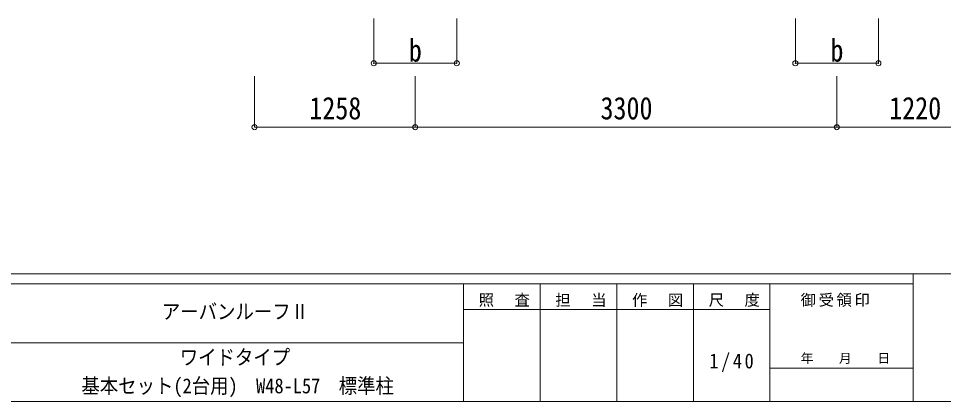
# Model space of a CAD drawing. Units: millimetres at full size, sheet at 1:40. Extents: x -11243 to 11243, y -7760 to 7760.
# Drawn here: x 119 to 7360, y -7760 to -4764 of the extents above; entities that cross this region are included whole.
import ezdxf
from ezdxf.enums import TextEntityAlignment as Align

# ---------------------------------------------------------------- set-up
doc = ezdxf.new("R2010")
doc.units = ezdxf.units.MM
doc.header["$LTSCALE"] = 40
doc.header["$PDMODE"] = 32
doc.header["$PDSIZE"] = 40
doc.layers.add('0-6_OTH_LINE', color=6, linetype='Continuous', lineweight=9)
doc.layers.add('F-0_240', color=7, linetype='Continuous', lineweight=9)
doc.styles.add('ＭＳ ゴシック', font='')
doc.styles.get('ＭＳ ゴシック').set_extended_font_data('MS Gothic')

msp = doc.modelspace()

# ---------------------------------------------------------------- linework, layer by layer
at = {"layer": '0-6_OTH_LINE'}
for p, q in [((2899.92, -5113.58), (2899.92, -4763.6)), ((3549.92, -5113.58), (3549.92, -4763.6)), ((6199.92, -5113.58), (6199.92, -4763.6)), ((6849.92, -5113.58), (6849.92, -4763.6)), ((2899.92, -5113.58), (3549.92, -5113.58)), ((6199.92, -5113.58), (6849.92, -5113.58)), ((1966.82, -5613.6), (1966.82, -5213.6)), ((3224.82, -5613.6), (3224.82, -5213.6)), ((6524.82, -5613.6), (6524.82, -5213.6)), ((1966.82, -5613.6), (3224.82, -5613.6)), ((3224.82, -5613.6), (6524.82, -5613.6)), ((6524.82, -5613.6), (7744.82, -5613.6))]:
    msp.add_line(p, q, dxfattribs=at)
for p in [(2899.92, -5113.58), (3549.92, -5113.58), (6199.92, -5113.58), (6849.92, -5113.58), (1966.82, -5613.6), (3224.82, -5613.6), (6524.82, -5613.6)]:
    msp.add_point(p, dxfattribs=at)
at = {"layer": 'F-0_240', "color": 5}
for p, q in [((-11242.74, -6760), (10677.26, -6760)), ((7121.58, -6760), (7121.58, -7760)), ((-11242.74, -6840), (7121.58, -6840)), ((3601.58, -6840), (3601.58, -7760)), ((4201.58, -6840), (4201.58, -7760)), ((4801.58, -6840), (4801.58, -7760)), ((5401.58, -6840), (5401.58, -7760)), ((6001.58, -6840), (6001.58, -7760)), ((3601.58, -7040), (6001.58, -7040)), ((-4598.42, -7300), (3601.58, -7300)), ((6001.58, -7500), (7121.58, -7500)), ((-11242.74, -7760), (10677.26, -7760))]:
    msp.add_line(p, q, dxfattribs=at)

# ---------------------------------------------------------------- texts
at = {"layer": '0-6_OTH_LINE', "color": 7, "style": 'ＭＳ ゴシック', "width": 0.85}
for s, p in [('b', (3174.92, -5153.58)), ('b', (6474.92, -5153.58)), ('1258', (2395.82, -5605.6)), ('3300', (4674.82, -5605.6)), ('1220', (6934.82, -5605.6))]:
    msp.add_text(s, height=176, dxfattribs=at).set_placement(p, align=Align.BOTTOM_LEFT)
at = {"layer": 'F-0_240', "style": 'ＭＳ ゴシック', "width": 0.9}
for s, p in [('アーバンルーフⅡ', (1241.58, -7150)), ('ワイドタイプ', (1381.58, -7507.84)), ('基本セット(2台用)\u3000W48-L57\u3000標準柱', (611.58, -7731.34))]:
    msp.add_text(s, height=117.3, dxfattribs=at).set_placement(p, align=Align.BOTTOM_LEFT)
at = {"layer": 'F-0_240', "style": 'ＭＳ ゴシック'}
msp.add_text('年\u3000\u3000月\u3000\u3000日', height=73.31, dxfattribs=at).set_placement((6241.58, -7480), align=Align.BOTTOM_LEFT)
at = {"layer": 'F-0_240', "attachment_point": 7, "style": 'ＭＳ ゴシック'}
for s, insert, char_height in [('\\T1.17;照\u3000査', (3721.58, -7020), 87.98), ('\\T1.17;担\u3000当', (4321.58, -7020), 87.98), ('\\T1.17;作\u3000図', (4921.58, -7020), 87.98), ('\\T1.17;尺\u3000度', (5521.58, -7020), 87.98), ('\\T1.17;御受領印', (6241.58, -7020), 87.98), ('\\T1.28;\\W0.9;1/40', (5526.58, -7530), 117.3)]:
    msp.add_mtext(s, dxfattribs=dict(at, insert=insert, char_height=char_height))

doc.saveas('drawing.dxf')
